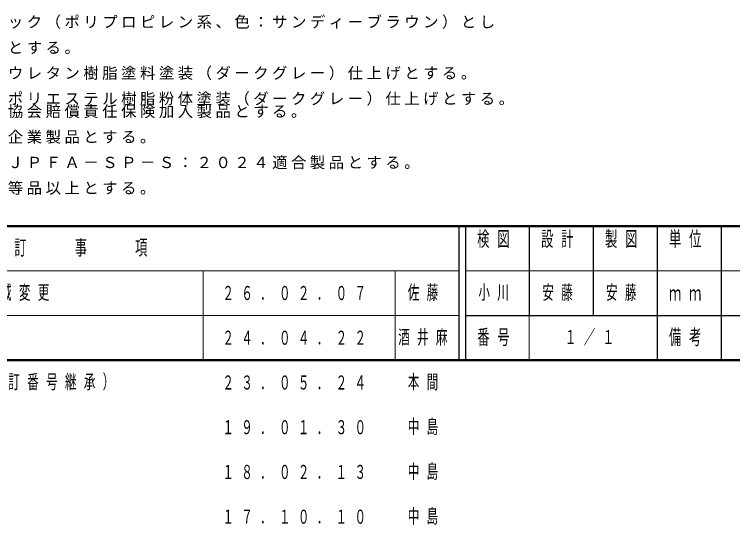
# Model space of a CAD drawing. Units: millimetres on the paper. Extents: x -365 to 0, y -26 to 257.
# Drawn here: x -308 to -195.7, y -25.7 to 54.1 of the extents above; entities that cross this region are included whole.
import ezdxf

# ---------------------------------------------------------------- set-up
doc = ezdxf.new("R2010")
doc.units = ezdxf.units.MM
doc.layers.add('LY_1', color=7, linetype='Continuous', lineweight=25)
doc.layers.add('LY_3', color=7, linetype='Continuous', lineweight=13)
doc.styles.add('ＭＳ ゴシック', font='')
doc.styles.get('ＭＳ ゴシック').set_extended_font_data('MS Gothic')

msp = doc.modelspace()

# ---------------------------------------------------------------- linework, layer by layer
at = {"layer": 'LY_3', "lineweight": 50}
for p, q in [((-365, 21), (0, 21)), ((-365, 0), (0, 0))]:
    msp.add_line(p, q, dxfattribs=at)
at = {"layer": 'LY_3', "color": 211, "lineweight": 25}
for p, q in [((-238.5, 21), (-238.5, 0)), ((-237.5, 21), (-237.5, 0)), ((-227.5, 21), (-227.5, 7)), ((-217.5, 21), (-217.5, 7)), ((-207.5, 21), (-207.5, 0)), ((-197.5, 21), (-197.5, 7)), ((-237.5, 7), (0, 7))]:
    msp.add_line(p, q, dxfattribs=at)
at = {"layer": 'LY_3'}
for p, q in [((-365, 14), (-238.5, 14)), ((-278.5, 14), (-278.5, 0)), ((-248.5, 14), (-248.5, 0)), ((-237.5, 14), (-182.5, 14)), ((-365, 7), (-238.5, 7)), ((-227.5, 7), (-227.5, 0))]:
    msp.add_line(p, q, dxfattribs=at)
at = {"layer": 'LY_3', "lineweight": 25}
msp.add_line((-197.5, 7), (-197.5, 0), dxfattribs=at)

# ---------------------------------------------------------------- texts
at = {"layer": 'LY_1', "style": 'ＭＳ ゴシック'}
for s, insert, char_height, attachment_point in [('\\T1.23;合成木材は、木粉入り再生プラスチック（ポリプロピレン系、色：サンディーブラウン）とし', (-356.308, 51.826), 1.76, 7), ('\\T1.23;「再生有機系建材認定基準」適合品とする。', (-356.308, 47.826), 1.76, 7), ('\\T1.23;アルミ合金鋳物は、ＡＣ３Ａとし、ウレタン樹脂塗料塗装（ダークグレー）仕上げとする。', (-356.308, 43.826), 1.76, 7), ('\\T1.23;鋼材は、電気亜鉛メッキ処理の上、ポリエステル樹脂粉体塗装（ダークグレー）仕上げとする。', (-356.308, 39.826), 1.76, 7), ('\\T1.23;本製品は、（一社）日本公園施設業協会賠償責任保険加入製品とする。', (-356.308, 39.826), 1.76, 1), ('\\T1.23;本製品は、ＩＳＯ９００１認証取得企業製品とする。', (-356.308, 35.826), 1.76, 1), ('\\T1.23;本製品は、遊具の安全に関する規準ＪＰＦＡ－ＳＰ－Ｓ：２０２４適合製品とする。', (-356.308, 31.826), 1.76, 1), ('\\T1.23;本製品は、（株）中村製作所製品同等品以上とする。', (-356.308, 27.826), 1.76, 1), ('\\T1.64;\\W0.6;Ｓ：２０２４対応安全領域変更', (-342.75, 10.5), 2.199, 4), ('\\T1.64;\\W0.6;２６．０２．０７', (-275.5, 10.5), 2.199, 4), ('\\T1.64;\\W0.6;佐藤', (-246.5, 10.5), 2.199, 4), ('\\T1.64;\\W0.6;小川', (-232.5, 10.5), 2.199, 5), ('\\T1.64;\\W0.6;安藤', (-222.5, 10.5), 2.199, 5), ('\\T1.64;\\W0.6;安藤', (-215.5, 10.5), 2.199, 4), ('\\T1.64;\\W0.6;２４．０４．２２', (-275.5, 3.5), 2.199, 4), ('\\T1.64;\\W0.6;酒井麻', (-248, 3.5), 2.199, 4), ('\\T1.64;\\W0.6;１／１', (-217.5, 3.5), 2.199, 5), ('\\T1.64;\\W0.6;解説サイン標準化／型番変更（改訂番号継承）', (-353.25, -3.5), 2.199, 4), ('\\T1.64;\\W0.6;本間', (-246.5, -3.5), 2.199, 4), ('\\T1.64;\\W0.6;２３．０５．２４', (-275.5, -3.5), 2.199, 4), ('\\T1.64;\\W0.6;中島', (-246.5, -10.5), 2.199, 4), ('\\T1.64;\\W0.6;１９．０１．３０', (-275.5, -10.5), 2.199, 4), ('\\T1.64;\\W0.6;１８．０２．１３', (-275.5, -17.5), 2.199, 4), ('\\T1.64;\\W0.6;中島', (-246.5, -17.5), 2.199, 4), ('\\T1.64;\\W0.6;１７．１０．１０', (-275.5, -24.5), 2.199, 4), ('\\T1.64;\\W0.6;中島', (-246.5, -24.5), 2.199, 4)]:
    msp.add_mtext(s, dxfattribs=dict(at, insert=insert, char_height=char_height, attachment_point=attachment_point))
at = {"layer": 'LY_3', "color": 4, "char_height": 2.346, "style": 'ＭＳ ゴシック'}
for s, insert, attachment_point in [('\\T1.64;\\W0.6;検図', (-232.5, 20.167), 2), ('\\T1.64;\\W0.6;設計', (-222.5, 20.167), 2), ('\\T1.64;\\W0.6;製図', (-212.5, 20.167), 2), ('\\T1.64;\\W0.6;単位', (-202.5, 20.167), 2), ('\\T1.64;\\W0.6;改\u3000\u3000訂\u3000\u3000事\u3000\u3000項', (-301.75, 17.5), 5), ('\\T1.64;\\W0.6;ｍｍ', (-202.5, 10.5), 5), ('\\T1.64;\\W0.6;番号', (-232.5, 3.5), 5), ('\\T1.64;\\W0.6;備考', (-202.5, 3.5), 5)]:
    msp.add_mtext(s, dxfattribs=dict(at, insert=insert, attachment_point=attachment_point))

doc.saveas('drawing.dxf')
